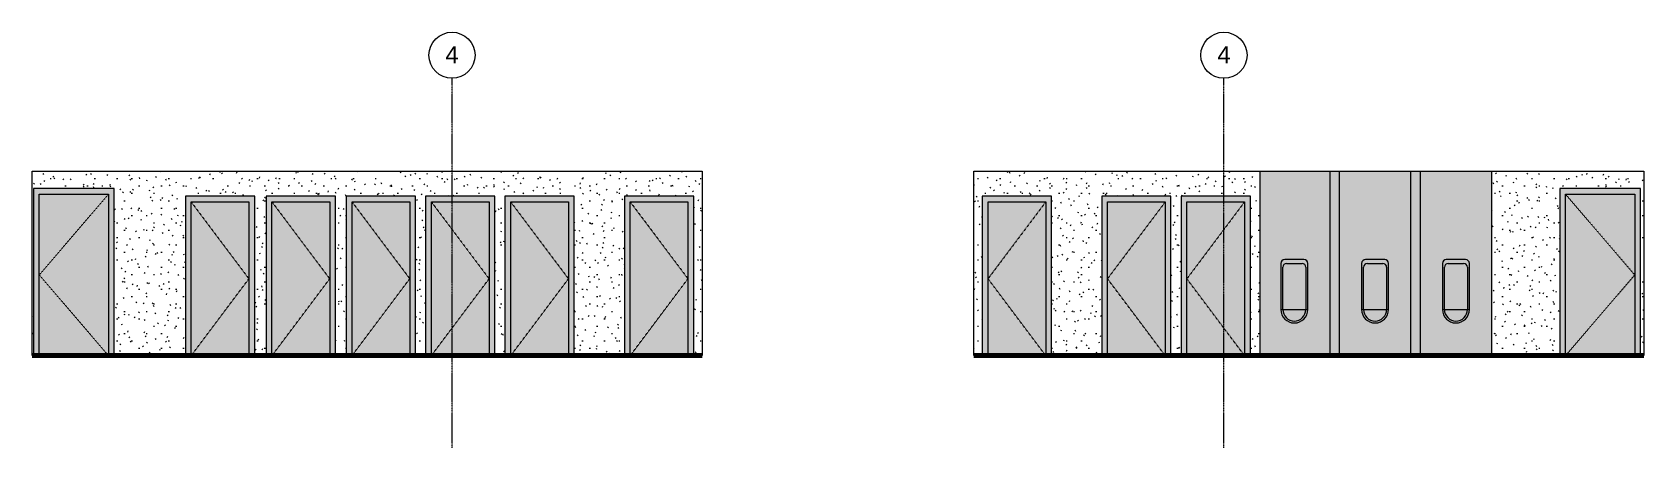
# Model space of a CAD drawing. Header units: inches. Extents: x -1667 to 6641, y -48 to 265.
# Drawn here: x 4508 to 5346, y -48 to 168 of the extents above; entities that cross this region are included whole.
import ezdxf

# ---------------------------------------------------------------- set-up
doc = ezdxf.new("R2010")
doc.units = ezdxf.units.IN
doc.header["$MEASUREMENT"] = 0
doc.linetypes.add('Dash 1_16_', pattern=[0.125, 0.0625, -0.0625])
doc.linetypes.add('Grid Line 1_2_', pattern=[0.875, 0.5, -0.125, 0.125, -0.125])
for name, color, linetype, lineweight in [('A-CLNG', 13, 'Continuous', 18), ('A-DOOR', 31, 'Continuous', 18), ('A-DOOR-FRAM', 31, 'Continuous', 9), ('A-WALL', 113, 'Continuous', 18), ('A-WALL-PATT', 111, 'Continuous', 18), ('C-TOPO', 7, 'Continuous', 9), ('I-WALL', 2, 'Continuous', 18), ('P-SANR-FIXT', 6, 'Continuous', 9), ('S-GRID', 1, 'Continuous', 9), ('S-GRID-IDEN', 1, 'Continuous', 9)]:
    doc.layers.add(name, color=color, linetype=linetype, lineweight=lineweight)
doc.styles.add('Arial', font='arial.ttf', dxfattribs={"height": 8.851796})
pattern_1 = [(0, (-6603.3, 0), (15.36, 3.84), [0.634, -10.886, 0.634, -10.886, -61.44]), (0, (-6603.3, 0), (15.36, 3.84), [-23.04, 0.634, -22.406, 0.634, -10.886, -26.88]), (0, (-6603.3, 0), (15.36, 3.84), [-57.6, 0.634, -7.046, 0.634, -18.566]), (120, (-6597.54, 1.92), (-11.0055376, 11.3821502), [0.634, -10.886, 0.634, -10.886, -61.44]), (120, (-6597.54, 1.92), (-11.0055376, 11.3821502), [-23.04, 0.634, -22.406, 0.634, -10.886, -26.88]), (120, (-6597.54, 1.92), (-11.0055376, 11.3821502), [-57.6, 0.634, -7.046, 0.634, -18.566]), (240, (-6595.62, 9.6), (-4.3544624, -15.2221502), [0.634, -10.886, 0.634, -10.886, -61.44]), (240, (-6595.62, 9.6), (-4.3544624, -15.2221502), [-23.04, 0.634, -22.406, 0.634, -10.886, -26.88]), (240, (-6595.62, 9.6), (-4.3544624, -15.2221502), [-57.6, 0.634, -7.046, 0.634, -18.566])]
pattern_2 = [(0, (5210.658, 0), (15.36, 3.84), [0.634, -10.886, 0.634, -10.886, -61.44]), (0, (5210.658, 0), (15.36, 3.84), [-23.04, 0.634, -22.406, 0.634, -10.886, -26.88]), (0, (5210.658, 0), (15.36, 3.84), [-57.6, 0.634, -7.046, 0.634, -18.566]), (120, (5216.418, 1.92), (-11.00554, 11.38215), [0.634, -10.886, 0.634, -10.886, -61.44]), (120, (5216.418, 1.92), (-11.00554, 11.38215), [-23.04, 0.634, -22.406, 0.634, -10.886, -26.88]), (120, (5216.418, 1.92), (-11.00554, 11.38215), [-57.6, 0.634, -7.046, 0.634, -18.566]), (240, (5218.338, 9.6), (-4.35446, -15.22215), [0.634, -10.886, 0.634, -10.886, -61.44]), (240, (5218.338, 9.6), (-4.35446, -15.22215), [-23.04, 0.634, -22.406, 0.634, -10.886, -26.88]), (240, (5218.338, 9.6), (-4.35446, -15.22215), [-57.6, 0.634, -7.046, 0.634, -18.566])]

# ---------------------------------------------------------------- blocks, each defined once
blk = doc.blocks.new('Grid - Grid Head - Circle-50561-WOMEN - SOUTH ELEVATION')
at = {"layer": 'S-GRID-IDEN', "color": 7}
blk.add_circle((-895.39, 156.37), 12, dxfattribs=at)
blk = doc.blocks.new('Open Source Metal Building_Exterior_rvt-16-WOMEN - SOUTH ELEVATION')
at = {"layer": 'C-TOPO', "color": 10, "lineweight": 80}
blk.add_line((-1113.61, 0), (-765.36, 0), dxfattribs=at)
at = {"layer": 'C-TOPO'}
blk.add_line((-1113.61, 0), (-765.36, 0), dxfattribs=at)
at = {"layer": 'S-GRID', "linetype": 'Grid Line 1_2_'}
blk.add_line((-895.39, -48), (-895.39, 144.38), dxfattribs=at)
at = {"layer": 'S-GRID-IDEN', "insert": (-895.4, 161.09), "char_height": 8.85, "width": 8.208, "attachment_point": 2, "line_spacing_factor": 0.938532, "style": 'Arial', "bg_fill": 3, "box_fill_scale": 1.25, "bg_fill_color": 0, "bg_fill_transparency": 0}
blk.add_mtext('4', dxfattribs=at)
at = {"color": 90, "lineweight": 5}
blk.add_blockref('Grid - Grid Head - Circle-50561-WOMEN - SOUTH ELEVATION', (0, 0), dxfattribs=at)
blk = doc.blocks.new('Single-Flush - 36_ x 84_-340239-WOMEN - SOUTH ELEVATION')
at = {"layer": 'A-DOOR', "lineweight": 9}
blk.add_hatch(color=256, dxfattribs=at).paths.add_polyline_path([(-1073.98, 0), (-1073.98, 84), (-1109.98, 84), (-1109.98, 0)], flags=0)
at = {"layer": 'A-DOOR-FRAM'}
blk.add_hatch(color=256, dxfattribs=at).paths.add_polyline_path([(-1073.98, 0), (-1070.98, 0), (-1070.98, 87), (-1112.98, 87), (-1112.98, 0), (-1109.98, 0), (-1109.98, 84), (-1073.98, 84)], flags=0)
at = {"layer": 'A-DOOR', "linetype": 'Dash 1_16_', "lineweight": 9}
for p in [(-1073.98, 84), (-1073.98, 0)]:
    blk.add_line(p, (-1109.98, 42), dxfattribs=at)
at = {"layer": 'A-DOOR-FRAM'}
for p, q in [((-1070.98, 87), (-1112.98, 87)), ((-1112.98, 87), (-1112.98, 0)), ((-1109.98, 0), (-1109.98, 84)), ((-1109.98, 84), (-1073.98, 84)), ((-1073.98, 84), (-1073.98, 0)), ((-1070.98, 0), (-1070.98, 87))]:
    blk.add_line(p, q, dxfattribs=at)
blk = doc.blocks.new('Single-Flush - 30_ x 80_-506743-WOMEN - SOUTH ELEVATION')
at = {"layer": 'A-DOOR', "lineweight": 9}
blk.add_hatch(color=256, dxfattribs=at).paths.add_polyline_path([(-802.73, 0), (-772.73, 0), (-772.73, 80), (-802.73, 80), (-802.73, 50)], flags=0)
at = {"layer": 'A-DOOR-FRAM'}
blk.add_hatch(color=256, dxfattribs=at).paths.add_polyline_path([(-769.73, 0), (-769.73, 83), (-805.73, 83), (-805.73, 0), (-802.73, 0), (-802.73, 80), (-772.73, 80), (-772.73, 0)], flags=0)
at = {"layer": 'A-DOOR', "linetype": 'Dash 1_16_', "lineweight": 9}
for p in [(-802.73, 80), (-802.73, 0)]:
    blk.add_line(p, (-772.73, 40), dxfattribs=at)
at = {"layer": 'A-DOOR-FRAM'}
for p, q in [((-805.73, 83), (-805.73, 0)), ((-769.73, 83), (-805.73, 83)), ((-802.73, 0), (-802.73, 80)), ((-802.73, 80), (-772.73, 80)), ((-772.73, 80), (-772.73, 0)), ((-769.73, 0), (-769.73, 83))]:
    blk.add_line(p, q, dxfattribs=at)
blk = doc.blocks.new('Grid - Grid Head - Circle-50561-MEN - NORTH ELEVATION')
at = {"layer": 'S-GRID-IDEN', "color": 7}
blk.add_circle((895.39, 156.37), 12, dxfattribs=at)
blk = doc.blocks.new('Open Source Metal Building_Exterior_rvt-17-MEN - NORTH ELEVATION')
at = {"layer": 'C-TOPO', "color": 10, "lineweight": 80}
for p, q in [((898.67, 0), (765.36, 0)), ((1113.61, 0), (898.67, 0))]:
    blk.add_line(p, q, dxfattribs=at)
at = {"layer": 'C-TOPO'}
for p, q in [((765.36, 0), (898.67, 0)), ((898.67, 0), (1113.61, 0))]:
    blk.add_line(p, q, dxfattribs=at)
at = {"layer": 'S-GRID', "linetype": 'Grid Line 1_2_'}
blk.add_line((895.39, -48), (895.39, 144.38), dxfattribs=at)
at = {"layer": 'S-GRID-IDEN', "insert": (895.39, 161.09), "char_height": 8.85, "width": 8.208, "attachment_point": 2, "line_spacing_factor": 0.938532, "style": 'Arial', "bg_fill": 3, "box_fill_scale": 1.25, "bg_fill_color": 0, "bg_fill_transparency": 0}
blk.add_mtext('4', dxfattribs=at)
at = {"color": 90, "lineweight": 5}
blk.add_blockref('Grid - Grid Head - Circle-50561-MEN - NORTH ELEVATION', (0, 0), dxfattribs=at)
blk = doc.blocks.new('Single-Flush - 36_ x 84_-340240-MEN - NORTH ELEVATION')
at = {"layer": 'A-DOOR', "lineweight": 9}
blk.add_hatch(color=256, dxfattribs=at).paths.add_polyline_path([(1108.98, 0), (1108.98, 84), (1072.98, 84), (1072.98, 0)], flags=0)
at = {"layer": 'A-DOOR-FRAM'}
blk.add_hatch(color=256, dxfattribs=at).paths.add_polyline_path([(1111.98, 0), (1111.98, 87), (1069.98, 87), (1069.98, 0), (1072.98, 0), (1072.98, 84), (1108.98, 84), (1108.98, 0)], flags=0)
at = {"layer": 'A-DOOR', "linetype": 'Dash 1_16_', "lineweight": 9}
for p in [(1072.98, 84), (1072.98, 0)]:
    blk.add_line(p, (1108.98, 42), dxfattribs=at)
at = {"layer": 'A-DOOR-FRAM'}
for p, q in [((1069.98, 87), (1069.98, 0)), ((1111.98, 87), (1069.98, 87)), ((1072.98, 0), (1072.98, 84)), ((1072.98, 84), (1108.98, 84)), ((1108.98, 84), (1108.98, 0)), ((1111.98, 0), (1111.98, 87))]:
    blk.add_line(p, q, dxfattribs=at)
blk = doc.blocks.new('Urinal-Wall-3D - Urinal-Wall-3D-456486-MEN - NORTH ELEVATION')
at = {"layer": 'P-SANR-FIXT'}
for points in [[(1009.98, 24), (1009.98, 46), (1010.14, 46.77), (1010.57, 47.41), (1011.22, 47.85), (1011.98, 48), (1019.98, 48), (1020.75, 47.85), (1021.4, 47.41), (1021.83, 46.77), (1021.98, 46), (1021.98, 24), (1022.98, 24), (1022.98, 48.01), (1022.83, 48.77), (1022.4, 49.41), (1021.75, 49.85), (1020.98, 50), (1010.98, 50), (1010.22, 49.85), (1009.57, 49.41), (1009.14, 48.77), (1008.98, 48), (1008.98, 24), (1009.22, 24)], [(1015.68, 24), (1021.98, 24), (1021.98, 46), (1021.83, 46.77), (1021.4, 47.41), (1020.75, 47.85), (1019.98, 48), (1011.98, 48), (1011.18, 47.82), (1010.57, 47.41), (1010.14, 46.77), (1009.98, 46), (1009.98, 24), (1014.92, 24)], [(1015.98, 17), (1017.8, 17.24), (1019.48, 17.94), (1020.98, 19.11), (1022.05, 20.5), (1022.75, 22.19), (1022.98, 24), (1021.98, 24), (1021.74, 22.31), (1020.98, 20.7), (1019.85, 19.43), (1018.4, 18.52), (1016.84, 18.06), (1015.13, 18.06), (1013.49, 18.54), (1012.06, 19.47), (1010.94, 20.76), (1010.23, 22.31), (1009.98, 24), (1008.98, 24), (1009.22, 22.19), (1009.92, 20.5), (1011.03, 19.05), (1012.48, 17.94), (1014.17, 17.24), (1015.68, 17.04)], [(1016.84, 18.06), (1018.48, 18.54), (1019.91, 19.47), (1021.03, 20.76), (1021.74, 22.31), (1021.98, 24), (1009.98, 24), (1010.24, 22.28), (1010.94, 20.76), (1012.06, 19.47), (1013.49, 18.54), (1015.13, 18.06), (1015.98, 18.06)]]:
    blk.add_hatch(color=256, dxfattribs=at).paths.add_polyline_path(points, flags=0)
for p, q in [((1008.98, 48), (1008.98, 24)), ((1009.98, 24), (1009.98, 46)), ((1020.98, 50), (1010.98, 50)), ((1011.98, 48), (1019.98, 48)), ((1021.98, 46), (1021.98, 24)), ((1022.98, 24), (1022.98, 48)), ((1008.98, 24), (1009.98, 24)), ((1009.98, 24), (1015.98, 24)), ((1015.98, 24), (1021.98, 24)), ((1021.98, 24), (1022.98, 24))]:
    blk.add_line(p, q, dxfattribs=at)
for centre, radius, start, end in [((1010.98, 48), 2, 90, 180), ((1011.98, 46), 2, 90, 180), ((1019.98, 46), 2, 0, 90), ((1020.98, 48), 2, 360, 90), ((1015.98, 24), 7, 180, 0), ((1015.98, 24), 6, 180, 0)]:
    blk.add_arc(centre, radius, start, end, dxfattribs=at)
blk = doc.blocks.new('Single-Flush - 30_ x 80_-506644-MEN - NORTH ELEVATION')
at = {"layer": 'A-DOOR', "lineweight": 9}
blk.add_hatch(color=256, dxfattribs=at).paths.add_polyline_path([(802.73, 0), (802.73, 80), (772.73, 80), (772.73, 0)], flags=0)
at = {"layer": 'A-DOOR-FRAM'}
blk.add_hatch(color=256, dxfattribs=at).paths.add_polyline_path([(769.73, 0), (772.73, 0), (772.73, 80), (802.73, 80), (802.73, 0), (805.73, 0), (805.73, 83), (769.73, 83)], flags=0)
at = {"layer": 'A-DOOR', "linetype": 'Dash 1_16_', "lineweight": 9}
for p in [(802.73, 80), (802.73, 0)]:
    blk.add_line(p, (772.73, 40), dxfattribs=at)
at = {"layer": 'A-DOOR-FRAM'}
for p, q in [((805.73, 83), (769.73, 83)), ((769.73, 83), (769.73, 0)), ((772.73, 0), (772.73, 80)), ((772.73, 80), (802.73, 80)), ((802.73, 80), (802.73, 0)), ((805.73, 0), (805.73, 83))]:
    blk.add_line(p, q, dxfattribs=at)

msp = doc.modelspace()

# ---------------------------------------------------------------- hatches: boundary and pattern name
at = {"layer": 'A-CLNG'}
for points in [[(4682.26, 96), (4856.37, 96), (4856.37, 96.04), (4508.12, 96.04), (4508.12, 96), (4595.18, 96)], [(5258.83, 96), (5345.87, 96), (5345.87, 96.04), (4997.62, 96.04), (4997.62, 96), (5171.75, 96)]]:
    msp.add_hatch(color=256, dxfattribs=at).paths.add_polyline_path(points, flags=0)
at = {"layer": 'A-WALL', "lineweight": 5}
h = msp.add_hatch(color=256, dxfattribs=at)
h.paths.add_polyline_path([(5224.87, 0), (5224.87, 96), (5187.62, 96), (5187.62, 0), (5215.29, 0)], flags=0)
h.paths.add_polyline_path([(5266.87, 0), (5266.87, 96), (5229.62, 96), (5229.62, 0), (5258.83, 0)], flags=0)
h.paths.add_polyline_path([(5146.37, 0), (5182.87, 0), (5182.87, 96), (5146.37, 96), (5146.37, 4.55)], flags=0)
h.paths.add_polyline_path([(5248.25, 17), (5246.43, 17.24), (5244.75, 17.94), (5243.3, 19.05), (5242.18, 20.5), (5241.48, 22.19), (5241.25, 24.14), (5241.25, 48.01), (5241.4, 48.77), (5241.83, 49.41), (5242.48, 49.85), (5243.25, 50), (5253.25, 50), (5254.01, 49.85), (5254.66, 49.41), (5255.09, 48.77), (5255.25, 48), (5255.25, 24), (5255.01, 22.19), (5254.31, 20.5), (5253.2, 19.05), (5251.75, 17.94), (5250.06, 17.24), (5249.1, 17.11)], flags=0)
h.paths.add_polyline_path([(5206.25, 17), (5204.41, 17.25), (5202.75, 17.94), (5201.3, 19.05), (5200.18, 20.5), (5199.48, 22.19), (5199.25, 24), (5199.25, 48.01), (5199.4, 48.77), (5199.83, 49.41), (5200.48, 49.85), (5201.25, 50), (5211.25, 50), (5212.01, 49.85), (5212.66, 49.41), (5213.09, 48.77), (5213.25, 48), (5213.25, 24), (5213.01, 22.19), (5212.31, 20.5), (5211.2, 19.05), (5209.75, 17.94), (5208.06, 17.24), (5207.1, 17.11)], flags=0)
h.paths.add_polyline_path([(5164.25, 17), (5162.43, 17.24), (5160.75, 17.94), (5159.3, 19.05), (5158.18, 20.5), (5157.48, 22.19), (5157.25, 24), (5157.25, 48.01), (5157.4, 48.77), (5157.83, 49.41), (5158.48, 49.85), (5159.25, 50), (5169.25, 50), (5170.01, 49.85), (5170.66, 49.41), (5171.09, 48.77), (5171.25, 48), (5171.25, 24), (5171.01, 22.19), (5170.31, 20.5), (5169.2, 19.05), (5167.75, 17.94), (5166.06, 17.24), (5165.1, 17.11)], flags=0)
at = {"layer": 'A-WALL-PATT', "lineweight": 9}
h = msp.add_hatch(dxfattribs=at)
h.set_pattern_fill('FP_30', color=256, style=0, pattern_type=2)
h.set_pattern_definition(pattern_1)
h.paths.add_polyline_path([(4508.75, 0), (4508.75, 87), (4550.75, 87), (4550.75, 0), (4584.75, 0), (4584.75, 96), (4508.12, 96), (4508.12, 0)], flags=0)
h = msp.add_hatch(dxfattribs=at)
h.set_pattern_fill('FP_30', color=256, style=0, pattern_type=2)
h.set_pattern_definition(pattern_1)
h.paths.add_polyline_path([(4852, 0), (4856.37, 0), (4856.37, 96), (4584.75, 96), (4584.75, 0), (4587.75, 0), (4587.75, 83), (4623.75, 83), (4623.75, 0), (4629.75, 0), (4629.75, 83), (4665.75, 83), (4665.75, 0), (4671.37, 0), (4671.37, 83), (4707.37, 83), (4707.37, 0), (4712.62, 0), (4712.62, 83), (4748.62, 83), (4748.62, 0), (4753.87, 0), (4753.87, 83), (4789.87, 83), (4789.87, 0), (4816, 0), (4816, 83), (4852, 83), (4852, 47.46)], flags=0)
h = msp.add_hatch(dxfattribs=at)
h.set_pattern_fill('FP_31', color=256, style=0, pattern_type=2)
h.set_pattern_definition(pattern_2)
h.paths.add_polyline_path([(5141.37, 0), (5141.62, 0), (5141.62, 96), (4997.62, 96), (4997.62, 0), (5002, 0), (5002, 83), (5038, 83), (5038, 0), (5064.12, 0), (5064.12, 83), (5100.12, 83), (5100.12, 0), (5105.37, 0), (5105.37, 83), (5141.37, 83), (5141.37, 6.15)], flags=0)
h = msp.add_hatch(dxfattribs=at)
h.set_pattern_fill('FP_31', color=256, style=0, pattern_type=2)
h.set_pattern_definition(pattern_2)
h.paths.add_polyline_path([(5141.62, 0), (5146.37, 0), (5146.37, 96), (5141.62, 96), (5141.62, 24)], flags=0)
h = msp.add_hatch(dxfattribs=at)
h.set_pattern_fill('FP_31', color=256, style=0, pattern_type=2)
h.set_pattern_definition(pattern_2)
h.paths.add_polyline_path([(5271.62, 0), (5271.62, 96), (5266.87, 96), (5266.87, 0)], flags=0)
h = msp.add_hatch(dxfattribs=at)
h.set_pattern_fill('FP_31', color=256, style=0, pattern_type=2)
h.set_pattern_definition(pattern_2)
h.paths.add_polyline_path([(5344.25, 0), (5345.87, 0), (5345.87, 96), (5271.62, 96), (5271.62, 0), (5302.25, 0), (5302.25, 87), (5344.25, 87), (5344.25, 29.51)], flags=0)
at = {"layer": 'I-WALL'}
for points in [[(4856.41, 0), (4856.41, 96.04), (4856.37, 96.04), (4856.37, 0)], [(5345.9, 0), (5345.9, 96.04), (5345.87, 96.04), (5345.87, 0)]]:
    msp.add_hatch(color=256, dxfattribs=at).paths.add_polyline_path(points, flags=0)
at = {"layer": 'I-WALL', "lineweight": 5}
for points in [[(5187.62, 0), (5187.62, 96), (5182.87, 96), (5182.87, 0)], [(5224.87, 0), (5229.62, 0), (5229.62, 96), (5224.87, 96), (5224.87, 24)]]:
    msp.add_hatch(color=256, dxfattribs=at).paths.add_polyline_path(points, flags=0)

# ---------------------------------------------------------------- linework, layer by layer
at = {"layer": 'A-CLNG'}
for p, q in [((4508.12, 96.04), (4508.12, 96)), ((4508.12, 96), (4856.37, 96)), ((4856.37, 96), (4856.37, 96.04)), ((4997.62, 96.04), (4997.62, 96)), ((4997.62, 96), (5345.87, 96)), ((5345.87, 96), (5345.87, 96.04))]:
    msp.add_line(p, q, dxfattribs=at)
at = {"layer": 'I-WALL'}
for p, q in [((4508.12, 0), (4508.12, 96)), ((4856.37, 96), (4856.37, 0)), ((4997.62, 0), (4997.62, 96)), ((5146.37, 96), (5146.37, 0)), ((5182.87, 0), (5182.87, 96)), ((5187.62, 96), (5187.62, 0)), ((5224.87, 0), (5224.87, 96)), ((5229.62, 96), (5229.62, 0)), ((5266.87, 0), (5266.87, 96)), ((5345.87, 96), (5345.87, 0)), ((4508.11, 0), (4508.12, 0)), ((4856.37, 0), (4856.41, 0)), ((4997.6, 0), (4997.62, 0)), ((5345.87, 0), (5345.9, 0))]:
    msp.add_line(p, q, dxfattribs=at)

# ---------------------------------------------------------------- block references
at = {"layer": 'A-DOOR', "lineweight": 9}
for name, p in [('Single-Flush - 36_ x 84_-340239-WOMEN - SOUTH ELEVATION', (5621.73, 0)), ('Single-Flush - 36_ x 84_-340240-MEN - NORTH ELEVATION', (4232.26, 0)), ('Single-Flush - 30_ x 80_-506743-WOMEN - SOUTH ELEVATION', (5393.48, 0)), ('Single-Flush - 30_ x 80_-506743-WOMEN - SOUTH ELEVATION', (5435.48, 0)), ('Single-Flush - 30_ x 80_-506743-WOMEN - SOUTH ELEVATION', (5477.11, 0)), ('Single-Flush - 30_ x 80_-506743-WOMEN - SOUTH ELEVATION', (5518.36, 0)), ('Single-Flush - 30_ x 80_-506743-WOMEN - SOUTH ELEVATION', (5559.61, 0)), ('Single-Flush - 30_ x 80_-506743-WOMEN - SOUTH ELEVATION', (5621.73, 0)), ('Single-Flush - 30_ x 80_-506644-MEN - NORTH ELEVATION', (4232.26, 0)), ('Single-Flush - 30_ x 80_-506644-MEN - NORTH ELEVATION', (4294.39, 0)), ('Single-Flush - 30_ x 80_-506644-MEN - NORTH ELEVATION', (4335.64, 0))]:
    msp.add_blockref(name, p, dxfattribs=at)
at = {"layer": 'P-SANR-FIXT'}
for p in [(4148.26, 0), (4190.26, 0), (4232.26, 0)]:
    msp.add_blockref('Urinal-Wall-3D - Urinal-Wall-3D-456486-MEN - NORTH ELEVATION', p, dxfattribs=at)

# ---------------------------------------------------------------- next in the draw order: block references
at = {"color": 90, "lineweight": 5}
for name, p in [('Open Source Metal Building_Exterior_rvt-16-WOMEN - SOUTH ELEVATION', (5621.73, 0)), ('Open Source Metal Building_Exterior_rvt-17-MEN - NORTH ELEVATION', (4232.26, 0))]:
    msp.add_blockref(name, p, dxfattribs=at)

doc.saveas('drawing.dxf')
